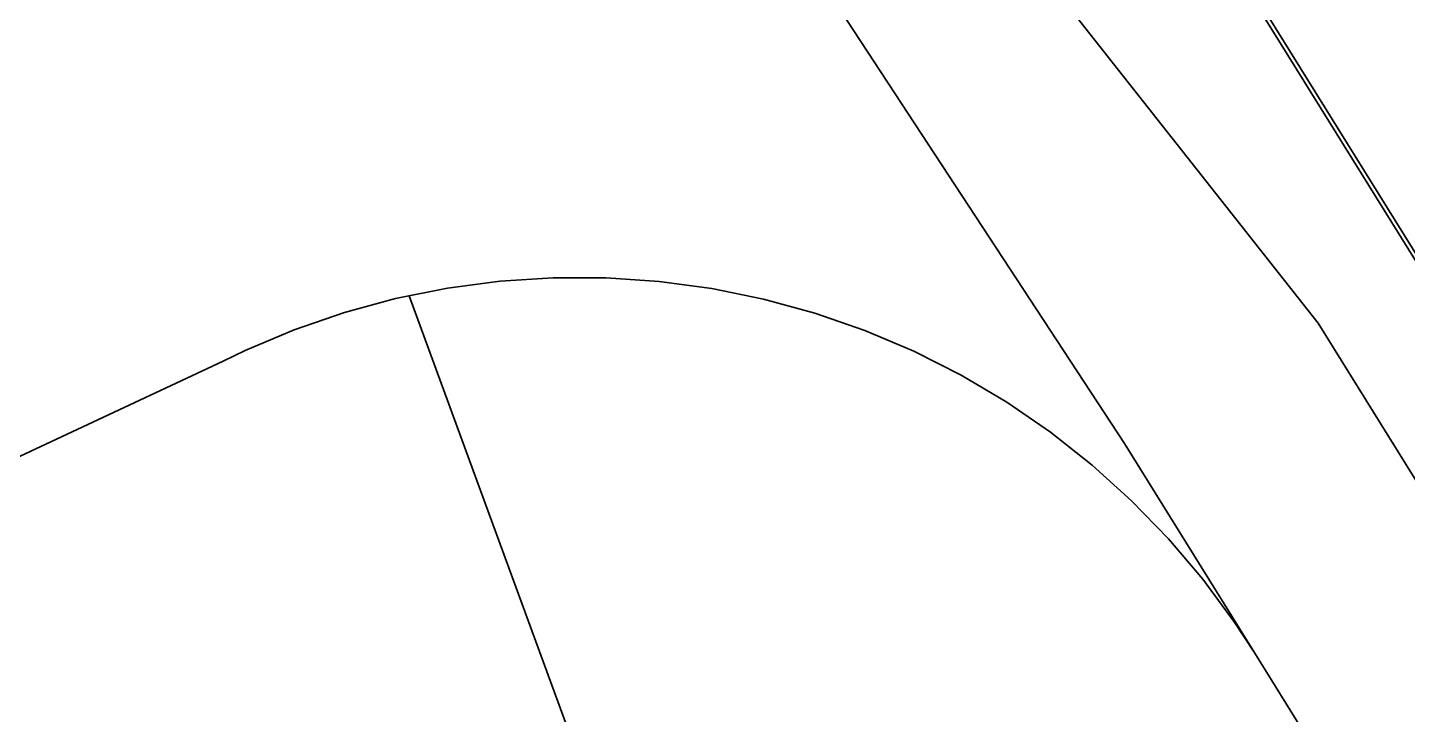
# Model space of a CAD drawing. Header units: metres. Extents: x 134219 to 139178, y 438661 to 444352.
# Drawn here: x 136061.29 to 136087.29, y 442070.1 to 442083.05 of the extents above; entities that cross this region are included whole.
import ezdxf

# ---------------------------------------------------------------- set-up
doc = ezdxf.new("R2010")
doc.units = ezdxf.units.M
doc.linetypes.add('13strp', pattern=[4, 1, -3])
doc.layers.add('Utd-ondergr-nw', color=8, linetype='13strp', lineweight=35)

msp = doc.modelspace()

# ---------------------------------------------------------------- linework, layer by layer
at = {"layer": 'Utd-ondergr-nw', "linetype": 'Continuous', "flags": 128}
for points in [[(136013.615, 442197.568), (136018.89, 442189.073), (136024.165, 442180.577), (136029.44, 442172.082), (136034.715, 442163.586), (136039.99, 442155.09), (136045.265, 442146.595), (136050.54, 442138.099), (136055.815, 442129.604), (136061.09, 442121.108), (136066.365, 442112.612), (136071.64, 442104.117), (136076.914, 442095.621), (136082.189, 442087.126), (136087.464, 442078.63), (136092.191, 442071.017)], [(136013.675, 442197.605), (136018.95, 442189.11), (136024.225, 442180.614), (136029.5, 442172.119), (136034.774, 442163.623), (136040.049, 442155.127), (136045.324, 442146.632), (136050.599, 442138.136), (136055.874, 442129.641), (136061.149, 442121.145), (136066.424, 442112.649), (136071.699, 442104.154), (136076.974, 442095.658), (136082.249, 442087.163), (136087.524, 442078.667), (136092.258, 442071.042)], [(136063.117, 442106.011), (136066.92, 442101.187), (136073.151, 442093.285), (136079.382, 442085.382), (136085.612, 442077.48), (136090.1, 442070.252)], [(136063.65, 442103.176), (136065.521, 442100.318), (136071.001, 442091.949), (136076.48, 442083.581), (136081.959, 442075.212)], [(136056.436, 442072.762), (136064.976, 442076.764), (136065.393, 442076.964), (136066.315, 442077.352), (136067.26, 442077.678), (136068.225, 442077.94), (136069.205, 442078.138), (136070.196, 442078.269), (136071.194, 442078.334), (136072.194, 442078.333), (136073.191, 442078.265), (136074.182, 442078.131), (136075.161, 442077.931), (136076.125, 442077.666), (136077.07, 442077.338), (136077.99, 442076.947), (136078.882, 442076.496), (136079.743, 442075.986), (136080.567, 442075.421), (136081.352, 442074.801), (136082.094, 442074.131), (136082.79, 442073.413), (136083.436, 442072.65), (136084.03, 442071.846), (136084.416, 442071.254)], [(136068.483, 442077.992), (136073.089, 442065.403)], [(136081.959, 442075.212), (136084.416, 442071.254), (136085.976, 442068.743)]]:
    msp.add_lwpolyline(points, dxfattribs=at)

doc.saveas('drawing.dxf')
